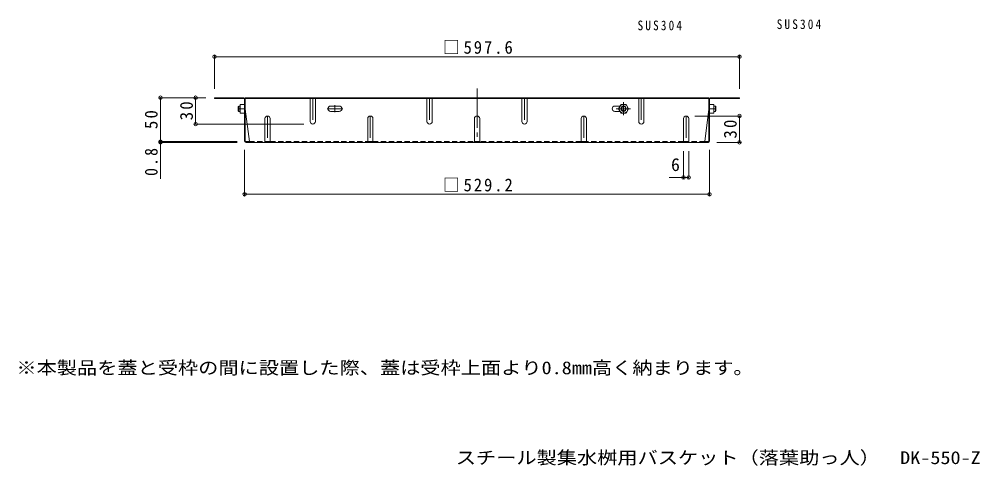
# Model space of a CAD drawing. Units: millimetres at full size, sheet at 1:5; details may follow other scales. Extents: x -898 to 946, y -664 to 570.
# Drawn here: x -898 to 196, y -664 to -155 of the extents above; entities that cross this region are included whole.
import ezdxf
from ezdxf.enums import TextEntityAlignment as Align

# ---------------------------------------------------------------- set-up
doc = ezdxf.new("R2010")
doc.units = ezdxf.units.MM
doc.header["$LTSCALE"] = 5
doc.header["$PDMODE"] = 32
doc.header["$PDSIZE"] = 4
for name, pattern in [('CHAIN1', [8, 5, -1, 1, -1]), ('CHAIN2', [12, 9, -1, 1, -1]), ('DASHED1', [1.8, 1.2, -0.6])]:
    doc.linetypes.add(name, pattern=pattern)
for name, color, linetype, lineweight in [('0-4_その他', 7, 'Continuous', 9), ('0-5_寸法', 7, 'Continuous', 9), ('0-7', 2, 'Continuous', 9), ('0-8', 2, 'Continuous', 9)]:
    doc.layers.add(name, color=color, linetype=linetype, lineweight=lineweight)
doc.layers.add('F-5_F-5ﾚｲﾔ', color=2, linetype='Continuous')
doc.styles.add('ＭＳ ゴシック', font='')
doc.styles.get('ＭＳ ゴシック').set_extended_font_data('MS Gothic')

msp = doc.modelspace()

# ---------------------------------------------------------------- linework, layer by layer
at = {"layer": '0-4_その他'}
for p, q in [((-675.436, -196.618), (-675.436, -234.864)), ((-77.829, -196.618), (-77.829, -234.864)), ((-675.436, -198.118), (-77.829, -198.118)), ((-738.571, -244.864), (-685.436, -244.864)), ((-737.071, -244.864), (-737.071, -294.864)), ((-696.962, -244.864), (-696.962, -274.864)), ((-76.329, -265.664), (-128.633, -265.664)), ((-77.829, -295.664), (-77.829, -265.664)), ((-698.462, -274.864), (-573.633, -274.864)), ((-738.571, -294.864), (-649.766, -294.864)), ((-737.071, -294.864), (-737.071, -337.056)), ((-738.571, -295.664), (-649.633, -295.664)), ((-641.233, -356.353), (-641.233, -304.064)), ((-141.633, -337.215), (-141.633, -305.664)), ((-135.633, -337.215), (-135.633, -305.664)), ((-112.033, -356.353), (-112.033, -304.064)), ((-76.329, -295.664), (-103.633, -295.664)), ((-157.983, -335.715), (-135.633, -335.715)), ((-641.233, -354.853), (-112.033, -354.853))]:
    msp.add_line(p, q, dxfattribs=at)
for p in [(-675.436, -198.118), (-77.829, -198.118), (-737.071, -244.864), (-696.962, -244.864), (-696.962, -274.864), (-77.829, -265.664), (-737.071, -294.864), (-737.071, -295.664), (-77.829, -295.664), (-141.633, -335.715), (-135.633, -335.715), (-641.233, -354.853), (-112.033, -354.853)]:
    msp.add_point(p, dxfattribs=at)
at = {"layer": '0-7', "linetype": 'CHAIN2'}
msp.add_line((-376.633, -234.291), (-376.633, -295.664), dxfattribs=at)
at = {"layer": '0-7'}
for p, q in [((-642.033, -244.864), (-675.436, -244.864)), ((-675.436, -244.864), (-675.436, -245.664)), ((-641.9, -245.664), (-675.436, -245.664)), ((-641.233, -294.064), (-641.233, -246.33)), ((-640.433, -294.197), (-640.433, -244.864)), ((-112.833, -244.864), (-640.433, -244.864)), ((-112.833, -245.664), (-640.433, -245.664)), ((-613.766, -244.864), (-613.766, -245.664)), ((-210.767, -244.864), (-210.767, -245.664)), ((-112.833, -294.197), (-112.833, -244.864)), ((-112.033, -294.064), (-112.033, -246.33)), ((-111.366, -245.664), (-77.829, -245.664)), ((-111.233, -244.864), (-77.829, -244.864)), ((-77.829, -244.864), (-77.829, -245.664)), ((-640.433, -257.864), (-635.821, -294.864)), ((-112.833, -257.864), (-117.445, -294.864)), ((-639.766, -294.864), (-635.821, -294.864)), ((-113.5, -294.864), (-117.445, -294.864)), ((-113.633, -295.664), (-639.633, -295.664))]:
    msp.add_line(p, q, dxfattribs=at)
at = {"layer": '0-7', "linetype": 'DASHED1'}
for p, q in [((-635.821, -294.864), (-618.133, -294.864)), ((-612.133, -294.864), (-501.133, -294.864)), ((-495.133, -294.864), (-379.633, -294.864)), ((-258.133, -294.864), (-373.633, -294.864)), ((-141.633, -294.864), (-252.133, -294.864)), ((-117.445, -294.864), (-135.633, -294.864))]:
    msp.add_line(p, q, dxfattribs=at)
at = {"layer": '0-7'}
for centre, radius, start, end in [((-642.033, -246.464), 1.6, 0, 90), ((-641.9, -246.33), 0.667, 0, 90), ((-111.233, -246.464), 1.6, 90, 180), ((-111.366, -246.33), 0.667, 90, 180), ((-639.633, -294.064), 1.6, 180, 270), ((-639.766, -294.197), 0.667, 180, 270), ((-636.621, -294.864), 0.8, 270, 0), ((-116.645, -294.864), 0.8, 180, 270), ((-113.633, -294.064), 1.6, 270, 0), ((-113.5, -294.197), 0.667, 270, 0)]:
    msp.add_arc(centre, radius, start, end, dxfattribs=at)
at = {"layer": '0-8', "linetype": 'DASHED1'}
for p, q in [((-566.633, -246.064), (-566.633, -244.864)), ((-560.633, -246.064), (-560.633, -244.864)), ((-433.633, -246.064), (-433.633, -244.864)), ((-427.633, -246.064), (-427.633, -244.864)), ((-325.633, -246.064), (-325.633, -244.864)), ((-319.633, -246.064), (-319.633, -244.864)), ((-192.633, -246.064), (-192.633, -244.864)), ((-186.633, -246.064), (-186.633, -244.864))]:
    msp.add_line(p, q, dxfattribs=at)
at = {"layer": '0-8'}
for p, q in [((-566.633, -271.864), (-566.633, -245.664)), ((-560.633, -271.864), (-560.633, -245.664)), ((-433.633, -271.864), (-433.633, -245.664)), ((-427.633, -271.864), (-427.633, -245.664)), ((-325.633, -271.864), (-325.633, -245.664)), ((-319.633, -271.864), (-319.633, -245.664)), ((-192.633, -271.864), (-192.633, -245.664)), ((-186.633, -271.864), (-186.633, -245.664)), ((-646.233, -262.364), (-646.233, -252.364)), ((-641.233, -252.364), (-646.233, -252.364)), ((-641.233, -262.364), (-646.233, -262.364)), ((-641.233, -257.364), (-645.8, -257.364)), ((-533.533, -254.264), (-543.333, -254.264)), ((-543.333, -260.464), (-533.533, -260.464)), ((-219.733, -254.264), (-213.793, -254.264)), ((-213.793, -260.464), (-219.733, -260.464)), ((-215.583, -257.364), (-212.696, -252.364)), ((-215.583, -257.364), (-212.696, -262.364)), ((-212.696, -252.364), (-206.97, -252.364)), ((-212.696, -262.364), (-206.97, -262.364)), ((-204.083, -257.364), (-206.97, -252.364)), ((-204.083, -257.364), (-206.97, -262.364)), ((-112.033, -252.364), (-107.033, -252.364)), ((-112.033, -257.364), (-107.466, -257.364)), ((-112.033, -262.364), (-107.033, -262.364)), ((-107.033, -262.364), (-107.033, -252.364)), ((-618.133, -268.664), (-618.133, -295.664)), ((-612.133, -268.664), (-612.133, -295.664)), ((-501.133, -268.664), (-501.133, -295.664)), ((-495.133, -268.664), (-495.133, -295.664)), ((-379.633, -268.664), (-379.633, -295.664)), ((-373.633, -268.664), (-373.633, -295.664)), ((-258.133, -268.664), (-258.133, -295.664)), ((-252.133, -268.664), (-252.133, -295.664)), ((-141.633, -268.664), (-141.633, -295.664)), ((-135.633, -268.664), (-135.633, -295.664)), ((-618.133, -294.864), (-612.133, -294.864)), ((-501.133, -294.864), (-495.133, -294.864)), ((-379.633, -294.864), (-373.633, -294.864)), ((-258.133, -294.864), (-252.133, -294.864)), ((-141.633, -294.864), (-135.633, -294.864))]:
    msp.add_line(p, q, dxfattribs=at)
at = {"layer": '0-8', "linetype": 'CHAIN1'}
for p, q in [((-563.633, -244.864), (-563.633, -274.864)), ((-430.633, -244.864), (-430.633, -274.864)), ((-322.633, -244.864), (-322.633, -274.864)), ((-209.833, -249.994), (-209.833, -264.754)), ((-189.633, -244.864), (-189.633, -274.864)), ((-648.919, -257.364), (-645.858, -257.364)), ((-547.433, -257.364), (-529.433, -257.364)), ((-538.433, -261.464), (-538.433, -253.264)), ((-218.361, -257.364), (-201.853, -257.364)), ((-104.346, -257.364), (-107.408, -257.364)), ((-615.133, -265.664), (-615.133, -296.064)), ((-498.133, -265.664), (-498.133, -296.064)), ((-255.133, -265.664), (-255.133, -296.064)), ((-138.633, -265.664), (-138.633, -295.664))]:
    msp.add_line(p, q, dxfattribs=at)
at = {"layer": '0-8', "color": 3}
for p, q in [((-647.933, -254.364), (-648.433, -254.864)), ((-648.433, -259.864), (-648.433, -254.864)), ((-647.933, -260.364), (-648.433, -259.864)), ((-647.933, -260.364), (-647.933, -254.364)), ((-646.233, -254.364), (-647.933, -254.364)), ((-646.233, -260.364), (-647.933, -260.364)), ((-107.033, -254.364), (-105.333, -254.364)), ((-107.033, -260.364), (-105.333, -260.364)), ((-105.333, -254.364), (-104.833, -254.864)), ((-105.333, -260.364), (-105.333, -254.364)), ((-105.333, -260.364), (-104.833, -259.864)), ((-104.833, -259.864), (-104.833, -254.864))]:
    msp.add_line(p, q, dxfattribs=at)
at = {"layer": '0-8'}
for radius in [5, 3, 2.458]:
    msp.add_circle((-209.833, -257.364), radius, dxfattribs=at)
for centre, radius, start, end in [((-638.8, -254.864), 7.433, 160.34634, 199.65367), ((-638.8, -259.864), 7.433, 160.34634, 199.65367), ((-543.333, -257.364), 3.1, 90, 270), ((-533.533, -257.364), 3.1, 270, 90), ((-219.733, -257.364), 3.1, 90, 270), ((-114.466, -254.864), 7.433, 340.34633, 19.65366), ((-114.466, -259.864), 7.433, 340.34633, 19.65366), ((-615.133, -268.664), 3, 0, 180), ((-563.633, -271.864), 3, 180, 0), ((-498.133, -268.664), 3, 0, 180), ((-430.633, -271.864), 3, 180, 0), ((-376.633, -268.664), 3, 0, 180), ((-322.633, -271.864), 3, 180, 0), ((-255.133, -268.664), 3, 0, 180), ((-189.633, -271.864), 3, 180, 0), ((-138.633, -268.664), 3, 0, 180)]:
    msp.add_arc(centre, radius, start, end, dxfattribs=at)

# ---------------------------------------------------------------- texts
at = {"layer": '0-4_その他', "color": 2, "style": 'ＭＳ ゴシック'}
msp.add_text('6', height=14.66, dxfattribs=at).set_placement((-155.731, -332.715), align=Align.BOTTOM_LEFT)
at = {"layer": '0-4_その他', "color": 2, "char_height": 14.66, "attachment_point": 7, "style": 'ＭＳ ゴシック'}
for s, insert in [('\\T1.23;\\W0.95;□597.6', (-415.383, -195.118)), ('\\T1.23;\\W0.95;□529.2', (-415.383, -351.853))]:
    msp.add_mtext(s, dxfattribs=dict(at, insert=insert))
at = {"layer": '0-4_その他', "color": 2, "char_height": 14.66, "attachment_point": 7, "rotation": 90, "style": 'ＭＳ ゴシック'}
for s, insert in [('\\T1.27;\\W0.95;30', (-699.962, -270.489)), ('\\T1.27;\\W0.95;50', (-740.071, -280.489)), ('\\T1.27;\\W0.95;30', (-80.829, -291.289)), ('\\T1.27;\\W0.9;0.8', (-740.071, -333.878))]:
    msp.add_mtext(s, dxfattribs=dict(at, insert=insert))
at = {"layer": '0-5_寸法', "char_height": 11, "attachment_point": 7, "style": 'ＭＳ ゴシック'}
for insert in [(-193.907, -168.153), (-35.465, -166.768)]:
    msp.add_mtext('\\T1.39;\\W0.85;SUS304', dxfattribs=dict(at, insert=insert))
at = {"layer": 'F-5_F-5ﾚｲﾔ', "style": 'ＭＳ ゴシック', "width": 1.15}
for s, p in [('※本製品を蓋と受枠の間に設置した際、蓋は受枠上面より0.8mm高く納まります。', (-901.061, -564.114)), ('スチール製集水桝用バスケット（落葉助っ人）\u3000DK-550-Z', (-400.875, -666.5))]:
    msp.add_text(s, height=14.66, dxfattribs=at).set_placement(p, align=Align.BOTTOM_LEFT)

doc.saveas('drawing.dxf')
